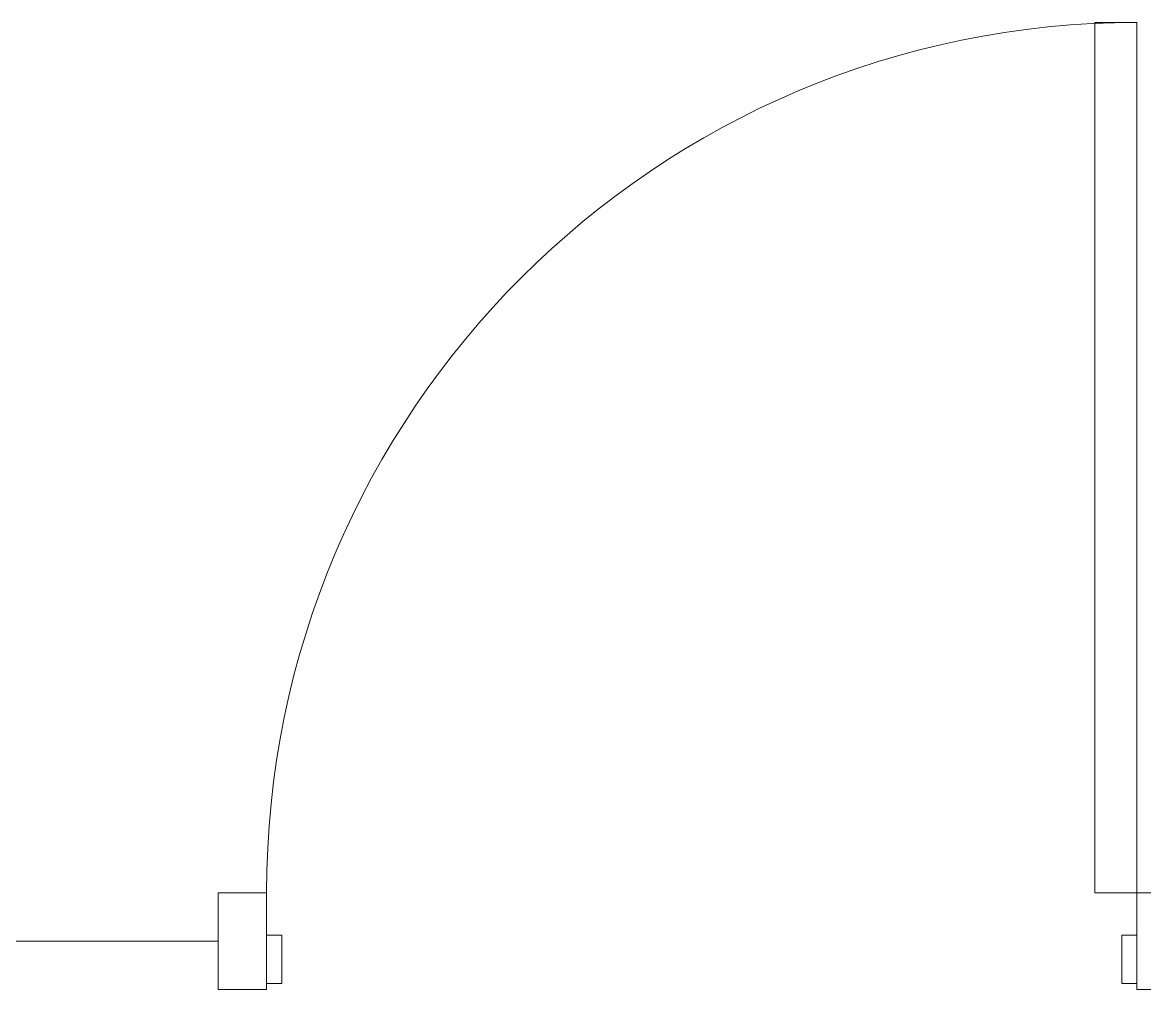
# Model space of a CAD drawing. Header units: inches. Extents: x -675 to 1187, y -924 to 1124.
# Drawn here: x 426.15 to 472.56, y 948.45 to 988.45 of the extents above; entities that cross this region are included whole.
import ezdxf

# ---------------------------------------------------------------- set-up
doc = ezdxf.new("R2010")
doc.units = ezdxf.units.IN
doc.header["$MEASUREMENT"] = 0
doc.layers.add('Base_dwg', color=8, linetype='Continuous', lineweight=9)
doc.layers.add('core and shell', color=50, linetype='Continuous', lineweight=9)

# ---------------------------------------------------------------- blocks, each defined once
blk = doc.blocks.new('Base_dwg-531197-Level 1 Copy 1')
at = {"layer": 'core and shell'}
blk.add_line((1384.291, 1874.405), (1435.041, 1874.405), dxfattribs=at)
at = {"layer": 'core and shell', "flags": 128}
for points in [[(1473.041, 1876.405), (1471.291, 1876.405), (1471.291, 1912.405), (1473.041, 1912.405)], [(1437.041, 1872.405), (1435.041, 1872.405), (1435.041, 1876.405), (1437.041, 1876.405)], [(1435.041, 1876.405), (1437.041, 1876.405), (1437.041, 1872.405), (1435.041, 1872.405)], [(1473.041, 1872.405), (1475.041, 1872.405), (1475.041, 1876.405), (1473.041, 1876.405)], [(1437.041, 1872.655), (1437.666, 1872.655), (1437.666, 1874.655), (1437.041, 1874.655)], [(1473.041, 1872.655), (1472.416, 1872.655), (1472.416, 1874.655), (1473.041, 1874.655)]]:
    blk.add_lwpolyline(points, close=True, dxfattribs=at)
at = {"layer": 'core and shell'}
blk.add_arc((1473.041, 1876.405), 36, 90, 180, dxfattribs=at)

msp = doc.modelspace()

# ---------------------------------------------------------------- block references
at = {"layer": 'Base_dwg', "color": 7, "lineweight": 20}
msp.add_blockref('Base_dwg-531197-Level 1 Copy 1', (-1000.794, -923.952), dxfattribs=at)

doc.saveas('drawing.dxf')
